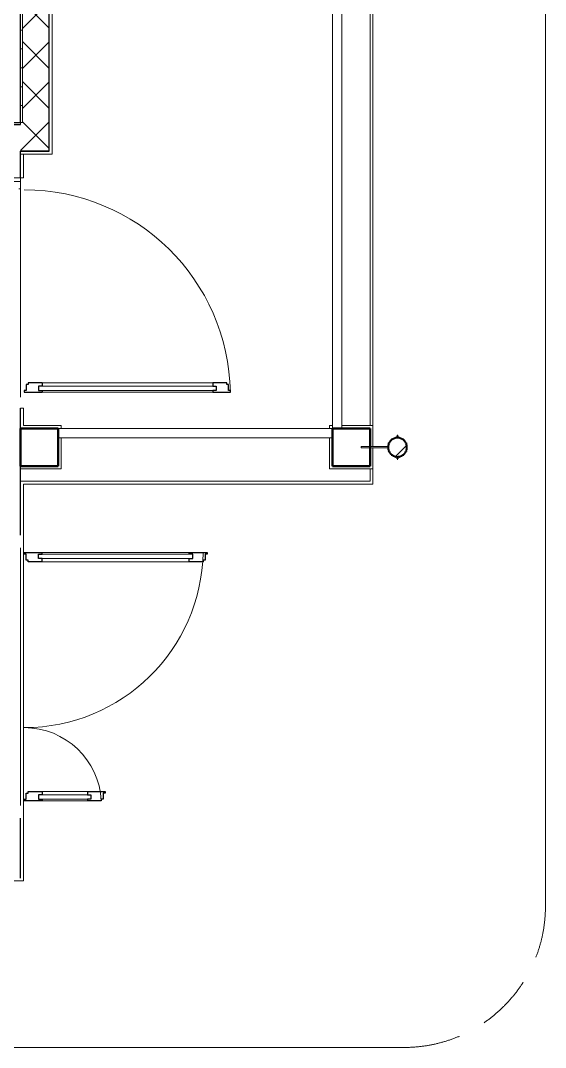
# Model space of a CAD drawing. Header units: millimetres. Extents: x -421858 to 614926, y -468665 to 141641.
# Drawn here: x -4308 to -1527, y 10010 to 15448 of the extents above; entities that cross this region are included whole.
import ezdxf

# ---------------------------------------------------------------- set-up
doc = ezdxf.new("R2010")
doc.units = ezdxf.units.MM
doc.linetypes.add('ADSK_Сверху', pattern=[450, 300, -150])
for name, color, linetype, lineweight in [('Двери', 252, 'Continuous', 9), ('Линии', 252, 'Continuous', 9), ('Несущие колонны', 252, 'Continuous', 18), ('Обобщенные модели', 252, 'Continuous', 18), ('Ограждение', 252, 'Continuous', 9), ('Перекрытие', 252, 'Continuous', 18), ('Стены внутренние', 7, 'Continuous', 18), ('Стены наружные', 7, 'Continuous', 18), ('Стены штриховка', 252, 'Continuous', 9)]:
    doc.layers.add(name, color=color, linetype=linetype, lineweight=lineweight)
doc.layers.add('Двери открывание', color=7, linetype='Continuous', lineweight=9, true_color=0xc0c0c0)

# ---------------------------------------------------------------- blocks, each defined once
blk = doc.blocks.new('1 этаж')
at = {"layer": 'Обобщенные модели', "lineweight": 9, "true_color": 0x636466}
h = blk.add_hatch(dxfattribs=at)
h.set_pattern_fill('FP_22', color=251, angle=180, style=0, pattern_type=2)
h.set_pattern_definition([(45, (-32121.82, 98), (-106.066, 106.066), [])])
h.paths.add_polyline_path([(-2310.8, 13138.3), (-2301.3, 13139.5), (-2317.3, 13139.1)])
h.paths.add_polyline_path([(-2299.1, 13139.8), (-2297.3, 13140.2), (-2284.8, 13145.7), (-2285.8, 13146.2), (-2298.7, 13140)])
h.paths.add_polyline_path([(-2278.5, 13150.5), (-2272.7, 13156.4), (-2276.6, 13152.9)])
h.paths.add_polyline_path([(-2260.8, 13188.3), (-2262.7, 13201.6), (-2263.8, 13201.2), (-2262.5, 13195.7)])
h.paths.add_polyline_path([(-2265.3, 13168.6), (-2262.2, 13177.7), (-2262.5, 13180.8), (-2263.9, 13174.8)])
h.paths.add_polyline_path([(-2360.8, 13188.3), (-2358.9, 13201.6), (-2359.1, 13201.2), (-2360.7, 13189.1)])
h.paths.add_polyline_path([(-2356.3, 13168.6), (-2359.4, 13177.7), (-2358.9, 13174.8), (-2357.1, 13170.6)])
h.paths.add_polyline_path([(-2266.5, 13210.9), (-2268.3, 13214.3), (-2267.5, 13212.2)])
h.paths.add_polyline_path([(-2281.5, 13228.3), (-2285.8, 13231.6), (-2285.8, 13230.3), (-2284.8, 13229.9)])
h.paths.add_polyline_path([(-2320.3, 13237), (-2309.4, 13238.1), (-2310.8, 13238.3), (-2317.3, 13237.4)])
h = blk.add_hatch(dxfattribs=at)
h.set_pattern_fill('FP_21', color=251, style=0, pattern_type=2)
h.set_pattern_definition([(45, (-32121.82, 98), (-106.066, 106.066), [])])
h.paths.add_polyline_path([(-2301.3, 13139.5), (-2297.3, 13140.6), (-2278.5, 13150.5), (-2265.3, 13168.6), (-2260.8, 13188.3), (-2266.5, 13210.9), (-2281.5, 13228.3), (-2301.3, 13237), (-2323.7, 13236.1), (-2343.1, 13226), (-2356.3, 13207.9), (-2360.8, 13188.3), (-2355.1, 13165.6), (-2340.1, 13148.3), (-2320.3, 13139.5), (-2310.8, 13139.5)])
at = {"layer": 'Двери', "color": 251, "true_color": 0x636466}
for p, q in [((-4307.8, 14615.3), (-4357.8, 14615.3)), ((-4357.8, 14595.3), (-4307.8, 14595.3)), ((-4307.8, 14595.3), (-4357.8, 14595.3)), ((-4307.8, 14595.3), (-4307.8, 14615.3)), ((-4307.8, 14556.3), (-4307.8, 14595.3)), ((-4316.8, 14556.3), (-4307.8, 14556.3)), ((-4211.8, 13512.3), (-3271.8, 13512.3)), ((-4211.8, 13488.3), (-4211.8, 13512.3)), ((-3271.8, 13488.3), (-4211.8, 13488.3)), ((-3289.8, 13529.3), (-4193.8, 13529.3)), ((-3271.8, 13512.3), (-3271.8, 13488.3)), ((-4193.8, 13479.3), (-3289.8, 13479.3)), ((-4211.8, 12622.3), (-4211.8, 12598.3)), ((-3395.8, 12622.3), (-4211.8, 12622.3)), ((-4193.8, 12631.3), (-3413.8, 12631.3)), ((-3395.8, 12598.3), (-3395.8, 12622.3)), ((-4211.8, 12598.3), (-3395.8, 12598.3)), ((-3413.8, 12581.3), (-4193.8, 12581.3)), ((-4211.8, 11348.3), (-3935.8, 11348.3)), ((-4211.8, 11324.3), (-4211.8, 11348.3)), ((-3935.8, 11324.3), (-4211.8, 11324.3)), ((-4193.8, 11365.3), (-3953.8, 11365.3)), ((-3953.8, 11315.3), (-4193.8, 11315.3)), ((-3935.8, 11348.3), (-3935.8, 11324.3))]:
    blk.add_line(p, q, dxfattribs=at)
at = {"layer": 'Двери', "color": 251, "lineweight": 30, "true_color": 0x636466}
for p, q in [((-4277.8, 13488.3), (-4287.8, 13488.3)), ((-4287.8, 13488.3), (-4287.8, 13479.3)), ((-4277.8, 13520.3), (-4277.8, 13488.3)), ((-4267.8, 13520.3), (-4277.8, 13520.3)), ((-4193.8, 13529.3), (-4267.8, 13529.3)), ((-4267.8, 13529.3), (-4267.8, 13520.3)), ((-4193.8, 13512.3), (-4211.8, 13512.3)), ((-4211.8, 13512.3), (-4211.8, 13488.3)), ((-4211.8, 13488.3), (-4193.8, 13488.3)), ((-4193.8, 13529.3), (-4193.8, 13512.3)), ((-4193.8, 13488.3), (-4193.8, 13479.3)), ((-3215.8, 13529.3), (-3289.8, 13529.3)), ((-3289.8, 13529.3), (-3289.8, 13512.3)), ((-3289.8, 13512.3), (-3271.8, 13512.3)), ((-3289.8, 13488.3), (-3289.8, 13479.3)), ((-3271.8, 13488.3), (-3289.8, 13488.3)), ((-3271.8, 13512.3), (-3271.8, 13488.3)), ((-3215.8, 13520.3), (-3215.8, 13529.3)), ((-3205.8, 13520.3), (-3215.8, 13520.3)), ((-3205.8, 13488.3), (-3205.8, 13520.3)), ((-3195.8, 13488.3), (-3205.8, 13488.3)), ((-3195.8, 13479.3), (-3195.8, 13488.3)), ((-4287.8, 13479.3), (-4193.8, 13479.3)), ((-3289.8, 13479.3), (-3195.8, 13479.3)), ((-4287.8, 12631.3), (-4193.8, 12631.3)), ((-4287.8, 12622.3), (-4287.8, 12631.3)), ((-4277.8, 12622.3), (-4287.8, 12622.3)), ((-4277.8, 12590.3), (-4277.8, 12622.3)), ((-4211.8, 12622.3), (-4193.8, 12622.3)), ((-4211.8, 12598.3), (-4211.8, 12622.3)), ((-4193.8, 12622.3), (-4193.8, 12631.3)), ((-3413.8, 12631.3), (-3319.8, 12631.3)), ((-3413.8, 12622.3), (-3413.8, 12631.3)), ((-3395.8, 12622.3), (-3413.8, 12622.3)), ((-3395.8, 12598.3), (-3395.8, 12622.3)), ((-3329.8, 12622.3), (-3329.8, 12590.3)), ((-3319.8, 12622.3), (-3329.8, 12622.3)), ((-3319.8, 12631.3), (-3319.8, 12622.3)), ((-4267.8, 12590.3), (-4277.8, 12590.3)), ((-4267.8, 12581.3), (-4267.8, 12590.3)), ((-4193.8, 12581.3), (-4267.8, 12581.3)), ((-4193.8, 12598.3), (-4211.8, 12598.3)), ((-4193.8, 12581.3), (-4193.8, 12598.3)), ((-3413.8, 12598.3), (-3395.8, 12598.3)), ((-3413.8, 12581.3), (-3413.8, 12598.3)), ((-3339.8, 12581.3), (-3413.8, 12581.3)), ((-3339.8, 12590.3), (-3339.8, 12581.3)), ((-3329.8, 12590.3), (-3339.8, 12590.3)), ((-4287.8, 11324.3), (-4277.8, 11324.3)), ((-4287.8, 11315.3), (-4287.8, 11324.3)), ((-4193.8, 11315.3), (-4287.8, 11315.3)), ((-4277.8, 11324.3), (-4277.8, 11356.3)), ((-4277.8, 11356.3), (-4267.8, 11356.3)), ((-4267.8, 11365.3), (-4193.8, 11365.3)), ((-4267.8, 11356.3), (-4267.8, 11365.3)), ((-4193.8, 11348.3), (-4211.8, 11348.3)), ((-4211.8, 11348.3), (-4211.8, 11324.3)), ((-4211.8, 11324.3), (-4193.8, 11324.3)), ((-4193.8, 11365.3), (-4193.8, 11348.3)), ((-4193.8, 11324.3), (-4193.8, 11315.3)), ((-3953.8, 11365.3), (-3859.8, 11365.3)), ((-3953.8, 11365.3), (-3953.8, 11348.3)), ((-3953.8, 11348.3), (-3935.8, 11348.3)), ((-3953.8, 11324.3), (-3953.8, 11315.3)), ((-3935.8, 11324.3), (-3953.8, 11324.3)), ((-3879.8, 11315.3), (-3953.8, 11315.3)), ((-3935.8, 11348.3), (-3935.8, 11324.3)), ((-3879.8, 11324.3), (-3879.8, 11315.3)), ((-3869.8, 11324.3), (-3879.8, 11324.3)), ((-3869.8, 11356.3), (-3869.8, 11324.3)), ((-3859.8, 11356.3), (-3869.8, 11356.3)), ((-3859.8, 11365.3), (-3859.8, 11356.3))]:
    blk.add_line(p, q, dxfattribs=at)
at = {"layer": 'Двери открывание', "color": 251, "true_color": 0x636466}
for centre, radius, start, end in [((-4287.8, 13459.3), 1092, 1.0494, 90), ((-4287.8, 12651.3), 948, 270, 358.7911), ((-4287.8, 11295.3), 408, 2.8097, 90)]:
    blk.add_arc(centre, radius, start, end, dxfattribs=at)
at = {"layer": 'Линии', "color": 251, "linetype": 'ADSK_Сверху', "ltscale": 100, "true_color": 0x636466}
for p, q in [((-1527.1, 10758.3), (-1527.1, 25560.3)), ((-8507.8, 10009.5), (-2275.8, 10009.5))]:
    blk.add_line(p, q, dxfattribs=at)
at = {"layer": 'Линии', "color": 251, "linetype": 'ADSK_Сверху', "true_color": 0x636466}
blk.add_arc((-2275.8, 10758.3), 748.7, 270, 0, dxfattribs=at)
at = {"layer": 'Несущие колонны', "color": 251, "lineweight": 40, "true_color": 0x636466}
for p, q in [((-4107.8, 13288.3), (-4307.8, 13288.3)), ((-4307.8, 13288.3), (-4307.8, 13088.3)), ((-4307.8, 13288.3), (-4107.8, 13288.3)), ((-4307.8, 13088.3), (-4307.8, 13288.3)), ((-4107.8, 13088.3), (-4107.8, 13288.3)), ((-4107.8, 13288.3), (-4107.8, 13088.3)), ((-2455.8, 13288.3), (-2655.8, 13288.3)), ((-2655.8, 13288.3), (-2655.8, 13088.3)), ((-2655.8, 13288.3), (-2455.8, 13288.3)), ((-2655.8, 13088.3), (-2655.8, 13288.3)), ((-2455.8, 13088.3), (-2455.8, 13288.3)), ((-2455.8, 13288.3), (-2455.8, 13191.1)), ((-2455.8, 13185.6), (-2455.8, 13088.3)), ((-4307.8, 13088.3), (-4107.8, 13088.3)), ((-4107.8, 13088.3), (-4307.8, 13088.3)), ((-2655.8, 13088.3), (-2455.8, 13088.3)), ((-2455.8, 13088.3), (-2655.8, 13088.3))]:
    blk.add_line(p, q, dxfattribs=at)
at = {"layer": 'Обобщенные модели', "color": 251, "true_color": 0x636466}
for p, q in [((-2309.8, 13250.3), (-2311.8, 13250.3)), ((-2311.8, 13250.3), (-2311.8, 13249.9)), ((-2309.8, 13250.3), (-2311.8, 13250.3)), ((-2311.8, 13250.3), (-2311.8, 13249.9)), ((-2309.8, 13250.3), (-2311.8, 13250.3)), ((-2311.8, 13250.3), (-2311.8, 13240.3)), ((-2311.8, 13238.3), (-2311.8, 13240.3)), ((-2309.8, 13238.3), (-2311.8, 13238.3)), ((-2309.8, 13249.9), (-2309.8, 13250.3)), ((-2309.8, 13249.9), (-2309.8, 13250.3)), ((-2309.8, 13240.3), (-2309.8, 13250.3)), ((-2309.8, 13240.3), (-2309.8, 13238.3)), ((-2362.8, 13191.6), (-2502.8, 13191.6)), ((-2502.8, 13191.6), (-2502.8, 13185)), ((-2502.8, 13185), (-2362.8, 13185)), ((-2362.8, 13189.1), (-2362.8, 13191.6)), ((-2362.8, 13185), (-2362.8, 13187.4)), ((-2311.8, 13136.3), (-2311.8, 13138.3)), ((-2311.8, 13138.3), (-2309.8, 13138.3)), ((-2311.8, 13136.3), (-2311.8, 13126.3)), ((-2311.8, 13126.6), (-2311.8, 13126.3)), ((-2311.8, 13126.6), (-2311.8, 13126.3)), ((-2311.8, 13126.3), (-2309.8, 13126.3)), ((-2311.8, 13126.3), (-2309.8, 13126.3)), ((-2311.8, 13126.3), (-2309.8, 13126.3)), ((-2309.8, 13138.3), (-2309.8, 13136.3)), ((-2309.8, 13126.3), (-2309.8, 13136.3)), ((-2309.8, 13126.3), (-2309.8, 13126.6)), ((-2309.8, 13126.3), (-2309.8, 13126.6))]:
    blk.add_line(p, q, dxfattribs=at)
at = {"layer": 'Обобщенные модели', "color": 251, "lineweight": 40, "true_color": 0x636466}
for p, q in [((-2311.8, 13249.6), (-2311.8, 13240.1)), ((-2309.8, 13249.6), (-2311.8, 13249.6)), ((-2309.8, 13240), (-2309.8, 13249.6)), ((-2311.8, 13136.4), (-2311.8, 13126.9)), ((-2311.8, 13126.9), (-2309.8, 13126.9)), ((-2309.8, 13126.9), (-2309.8, 13136.6))]:
    blk.add_line(p, q, dxfattribs=at)
at = {"layer": 'Обобщенные модели', "color": 251, "true_color": 0x636466}
for radius, start, end in [(52, 0, 180), (50, 0, 180), (52, 180, 0), (50, 180, 0)]:
    blk.add_arc((-2310.8, 13188.3), radius, start, end, dxfattribs=at)
at = {"layer": 'Обобщенные модели', "color": 251, "lineweight": 40, "true_color": 0x636466}
for radius, start, end in [(50, 130.583, 152.8285), (50, 130.583, 152.8285), (52, 126.2008, 130.583), (50, 103.6312, 126.2008), (50, 103.6312, 126.2008), (52, 101.0036, 102.8571), (50, 78.9964, 101.0036), (50, 78.9964, 101.0036), (52, 77.1429, 78.9964), (50, 53.7992, 76.3688), (50, 53.7992, 76.3688), (52, 49.417, 53.7992), (50, 27.1715, 49.417), (50, 27.1715, 49.417), (50, 156.6941, 180), (50, 156.6941, 180), (50, 180, 203.3059), (50, 180, 203.3059), (52, 154.2857, 156.6941), (52, 203.3059, 205.7143), (50, 207.1715, 229.417), (50, 207.1715, 229.417), (50, 310.583, 332.8285), (50, 310.583, 332.8285), (50, 0, 23.3059), (50, 0, 23.3059), (50, 336.6941, 0), (50, 336.6941, 0), (52, 23.3059, 25.7143), (52, 334.2857, 336.6941), (52, 229.417, 233.7992), (50, 233.7992, 256.3688), (50, 233.7992, 256.3688), (52, 257.1429, 258.9964), (50, 258.9964, 281.0036), (50, 258.9964, 281.0036), (52, 281.0036, 282.8571), (50, 283.6312, 306.2008), (50, 283.6312, 306.2008), (52, 306.2008, 310.583)]:
    blk.add_arc((-2310.8, 13188.3), radius, start, end, dxfattribs=at)
at = {"layer": 'Ограждение', "color": 251, "true_color": 0x636466}
for p, q in [((-2655.8, 17808.3), (-2655.8, 13288.3)), ((-2605.8, 13288.3), (-2605.8, 17808.3)), ((-2655.8, 13288.3), (-4107.8, 13288.3)), ((-4107.8, 13238.3), (-2655.8, 13238.3))]:
    blk.add_line(p, q, dxfattribs=at)
at = {"layer": 'Перекрытие', "color": 251, "ltscale": 100, "true_color": 0x636466}
for p, q in [((-2455.8, 13303.3), (-2455.8, 17793.3)), ((-2455.8, 13008.3), (-2455.8, 13073.3))]:
    blk.add_line(p, q, dxfattribs=at)
at = {"layer": 'Стены внутренние', "color": 251, "lineweight": 30, "true_color": 0x636466}
for p, q in [((-4307.8, 14908.3), (-4307.8, 18098.3)), ((-4155.8, 14756.3), (-4155.8, 17808.3)), ((-5612.8, 14908.3), (-4307.8, 14908.3)), ((-4307.8, 14756.3), (-4155.8, 14756.3)), ((-4307.8, 14615.3), (-4307.8, 14756.3)), ((-4307.8, 13288.3), (-4307.8, 13395.3)), ((-4307.8, 12723.3), (-4307.8, 13088.3)), ((-4307.8, 10906.3), (-4307.8, 11223.3))]:
    blk.add_line(p, q, dxfattribs=at)
at = {"layer": 'Стены внутренние', "color": 251, "linetype": 'Continuous', "lineweight": 9, "true_color": 0x636466}
for p, q in [((-4157.8, 15408.9), (-4297.8, 15548.9)), ((-4297.8, 15406.2), (-4157.8, 15546.2)), ((-4157.8, 15196.8), (-4297.8, 15336.8)), ((-4297.8, 15194.1), (-4157.8, 15334.1)), ((-4157.8, 14984.6), (-4297.8, 15124.6)), ((-4297.8, 14982), (-4157.8, 15122)), ((-4155.8, 15169.4), (-4157.8, 15172.9)), ((-4157.8, 15033.2), (-4155.8, 15033.2)), ((-4307.8, 14759.8), (-4157.8, 14909.8)), ((-4157.8, 14772.5), (-4297.8, 14912.5)), ((-4155.8, 14910.6), (-4157.8, 14907.2)), ((-4157.8, 14830), (-4155.8, 14830)), ((-4307.8, 14647.3), (-4309.4, 14644.6)), ((-4307.8, 10962.3), (-4309.8, 10965.7))]:
    blk.add_line(p, q, dxfattribs=at)
at = {"layer": 'Стены внутренние', "color": 251, "true_color": 0x636466}
for p, q in [((-4307.8, 14556.3), (-4307.8, 13454.3)), ((-4307.8, 12656.3), (-4307.8, 11290.3))]:
    blk.add_line(p, q, dxfattribs=at)
at = {"layer": 'Стены наружные', "color": 251, "true_color": 0x636466}
for p, q in [((-2440.8, 23705.6), (-2440.8, 13191.1)), ((-4140.8, 17793.3), (-4140.8, 14741.3)), ((-4140.8, 14741.3), (-4307.8, 14741.3)), ((-4292.8, 14741.3), (-4292.8, 14615.3)), ((-4157.8, 14756.3), (-4155.8, 14756.3)), ((-4307.8, 14615.3), (-4292.8, 14615.3)), ((-4307.8, 13395.3), (-4292.8, 13395.3)), ((-4292.8, 13395.3), (-4292.8, 13303.3)), ((-4292.8, 13303.3), (-4092.8, 13303.3)), ((-4092.8, 13288.3), (-4092.8, 13303.3)), ((-2670.8, 13303.3), (-2655.8, 13303.3)), ((-2670.8, 13303.3), (-2670.8, 13288.3)), ((-2605.8, 13303.3), (-2440.8, 13303.3)), ((-4092.8, 13238.3), (-4092.8, 13073.3)), ((-2670.8, 13073.3), (-2670.8, 13238.3)), ((-2440.8, 13185.6), (-2440.8, 12993.3)), ((-4092.8, 13073.3), (-4307.8, 13073.3)), ((-2440.8, 13073.3), (-2670.8, 13073.3)), ((-4307.8, 13008.3), (-2455.8, 13008.3)), ((-2440.8, 12993.3), (-4292.8, 12993.3)), ((-4292.8, 12993.3), (-4292.8, 10891.3)), ((-4292.8, 10891.3), (-6404.9, 10891.3))]:
    blk.add_line(p, q, dxfattribs=at)
at = {"layer": 'Стены наружные', "color": 251, "linetype": 'Continuous', "lineweight": 9, "true_color": 0x636466}
for p, q in [((-4298, 15398), (-4307.8, 15398)), ((-4297.9, 15298), (-4307.8, 15298)), ((-4297.9, 15198), (-4307.8, 15198)), ((-4297.9, 15098), (-4307.8, 15098)), ((-4297.8, 14998), (-4307.8, 14998))]:
    blk.add_line(p, q, dxfattribs=at)
at = {"layer": 'Стены наружные', "color": 251, "lineweight": 30, "true_color": 0x636466}
blk.add_line((-4559.8, 14898.3), (-4307.8, 14898.3), dxfattribs=at)
at = {"layer": 'Стены штриховка', "color": 251, "true_color": 0x636466}
for p, q in [((-4297.8, 17808.3), (-4297.8, 14908.3)), ((-4157.8, 14756.3), (-4157.8, 17808.3)), ((-4297.8, 14908.3), (-4307.8, 14908.3)), ((-4307.8, 14898.3), (-4307.8, 14908.3)), ((-4155.8, 14758.3), (-4307.8, 14758.3))]:
    blk.add_line(p, q, dxfattribs=at)

msp = doc.modelspace()

# ---------------------------------------------------------------- block references
msp.add_blockref('1 этаж', (0, 0))

doc.saveas('drawing.dxf')
